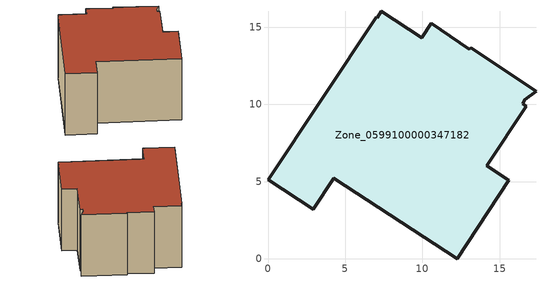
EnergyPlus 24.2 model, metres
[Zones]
Zone_0599100000347182
 floor ground (C_G): 16.65,10.31 16.49,10.04 16.73,9.88 14.18,6.01 15.6,5.07 12.26,0 4.27,5.22 2.94,3.21 0,5.12 7.01,15.64 7.08,15.6 7.35,16.03 9.95,14.31 10.57,15.26 13.05,13.56 13.12,13.67 17.36,10.84 z5.51
 wall outside (C_F): 9.95,14.31 7.35,16.03 7.08,15.6 7.01,15.64 0,5.12 2.94,3.21 4.27,5.22 12.26,0 15.6,5.07 14.18,6.01 16.73,9.88 16.49,10.04 16.65,10.31 17.36,10.84 13.12,13.67 13.05,13.56 10.57,15.26 9.95,14.31 z5.51:13.31
 roof outside (C_R): 17.36,10.84 13.12,13.67 13.05,13.56 10.57,15.26 9.95,14.31 7.35,16.03 7.08,15.6 7.01,15.64 0,5.12 2.94,3.21 4.27,5.22 12.26,0 15.6,5.07 14.18,6.01 16.73,9.88 16.49,10.04 16.65,10.31 z13.31
[BUILDING]
Pand.0599100000347182: North Axis=0; Terrain=City; Loads Convergence Tolerance Value=0.04; Temperature Convergence Tolerance Value=0.4; Solar Distribution=FullExterior; Maximum Number of Warmup Days=25; Minimum Number of Warmup Days=1
[Site:Location]
Rotterdam.The.Hague.AP_ZH_NLD Design_Conditions: Latitude=51.96; Longitude=4.45; Time Zone=1; Elevation=-4.5
[SITE:GROUNDTEMPERATURE:BUILDINGSURFACE]
18, 18, 18, 18, 18, 18, 18, 18, 18, 18, 18, 18
[MATERIAL] Thermal Absorptance=0.9; Solar Absorptance=0.7; Visible Absorptance=0.7
Name | Roughness | Thickness | Conductivity | Density | Specific Heat
G.D.1992-2005 | MediumSmooth | 0.15 | 0.06 | 540 | 1210
F.D.1992-2005 | Rough | 0.3 | 0.12 | 1920 | 840
R.D.1992-2005 | MediumRough | 0.2 | 0.08 | 1500 | 1000
[CONSTRUCTION]
C_G: G.D.1992-2005
C_F: F.D.1992-2005
C_R: R.D.1992-2005
[ZONE]
Zone_0599100000347182: Type=1; Multiplier=1; Ceiling Height=Autocalculate; Volume=Autocalculate; Floor Area=autocalculate; Part of Total Floor Area=Yes
[ZONEINFILTRATION:DESIGNFLOWRATE]
Infil_Zone_0599100000347182: Zone or ZoneList or Space or SpaceList=Zone_0599100000347182; Schedule=AlwaysOn; Design Flow Rate Calculation Method=Flow/Area; Flow Rate per Floor Area=0.0021; Constant Term Coefficient=1; Temperature Term Coefficient=0; Velocity Term Coefficient=0; Velocity Squared Term Coefficient=0
[HVACTEMPLATE:ZONE:IDEALLOADSAIRSYSTEM]
Zone_0599100000347182: Maximum Heating Supply Air Temperature=50; Minimum Cooling Supply Air Temperature=13; Maximum Heating Supply Air Humidity Ratio=0.0156; Minimum Cooling Supply Air Humidity Ratio=0.0077; Heating Limit=NoLimit; Cooling Limit=NoLimit; Dehumidification Control Type=ConstantSensibleHeatRatio; Cooling Sensible Heat Ratio=0.7; Dehumidification Setpoint=60; Humidification Control Type=None; Humidification Setpoint=30; Outdoor Air Method=None; Outdoor Air Flow Rate per Person=0.00944; Outdoor Air Flow Rate per Zone Floor Area=0; Outdoor Air Flow Rate per Zone=0; Demand Controlled Ventilation Type=None; Outdoor Air Economizer Type=NoEconomizer; Heat Recovery Type=None; Sensible Heat Recovery Effectiveness=0.7; Latent Heat Recovery Effectiveness=0.65
[ZONECONTROL:THERMOSTAT]
ThermostatControl_Zone_0599100000347182: Zone or ZoneList=Zone_0599100000347182; Control Type Schedule=DualSetpointControlType; Control 1=Thermostat_Zone_0599100000347182; Temperature Difference Between Cutout And Setpoint=0
[THERMOSTATSETPOINT:DUALSETPOINT]
Thermostat_Zone_0599100000347182: Heating Setpoint Temperature Schedule=HeatingSetpoint_Zone_0599100000347182; Cooling Setpoint Temperature Schedule=CoolingSetpoint_Zone_0599100000347182
[SCHEDULE:COMPACT]
HeatingSetpoint_Zone_0599100000347182: Through: 12/31, For: AllDays, Until: 24:00, 21
CoolingSetpoint_Zone_0599100000347182: Through: 12/31, For: AllDays, Until: 24:00, 24
DualSetpointControlType: Through: 12/31, For: AllDays, Until: 24:00, 4
AlwaysOn: Through: 12/31, For: AllDays, Until: 24:00, 1
